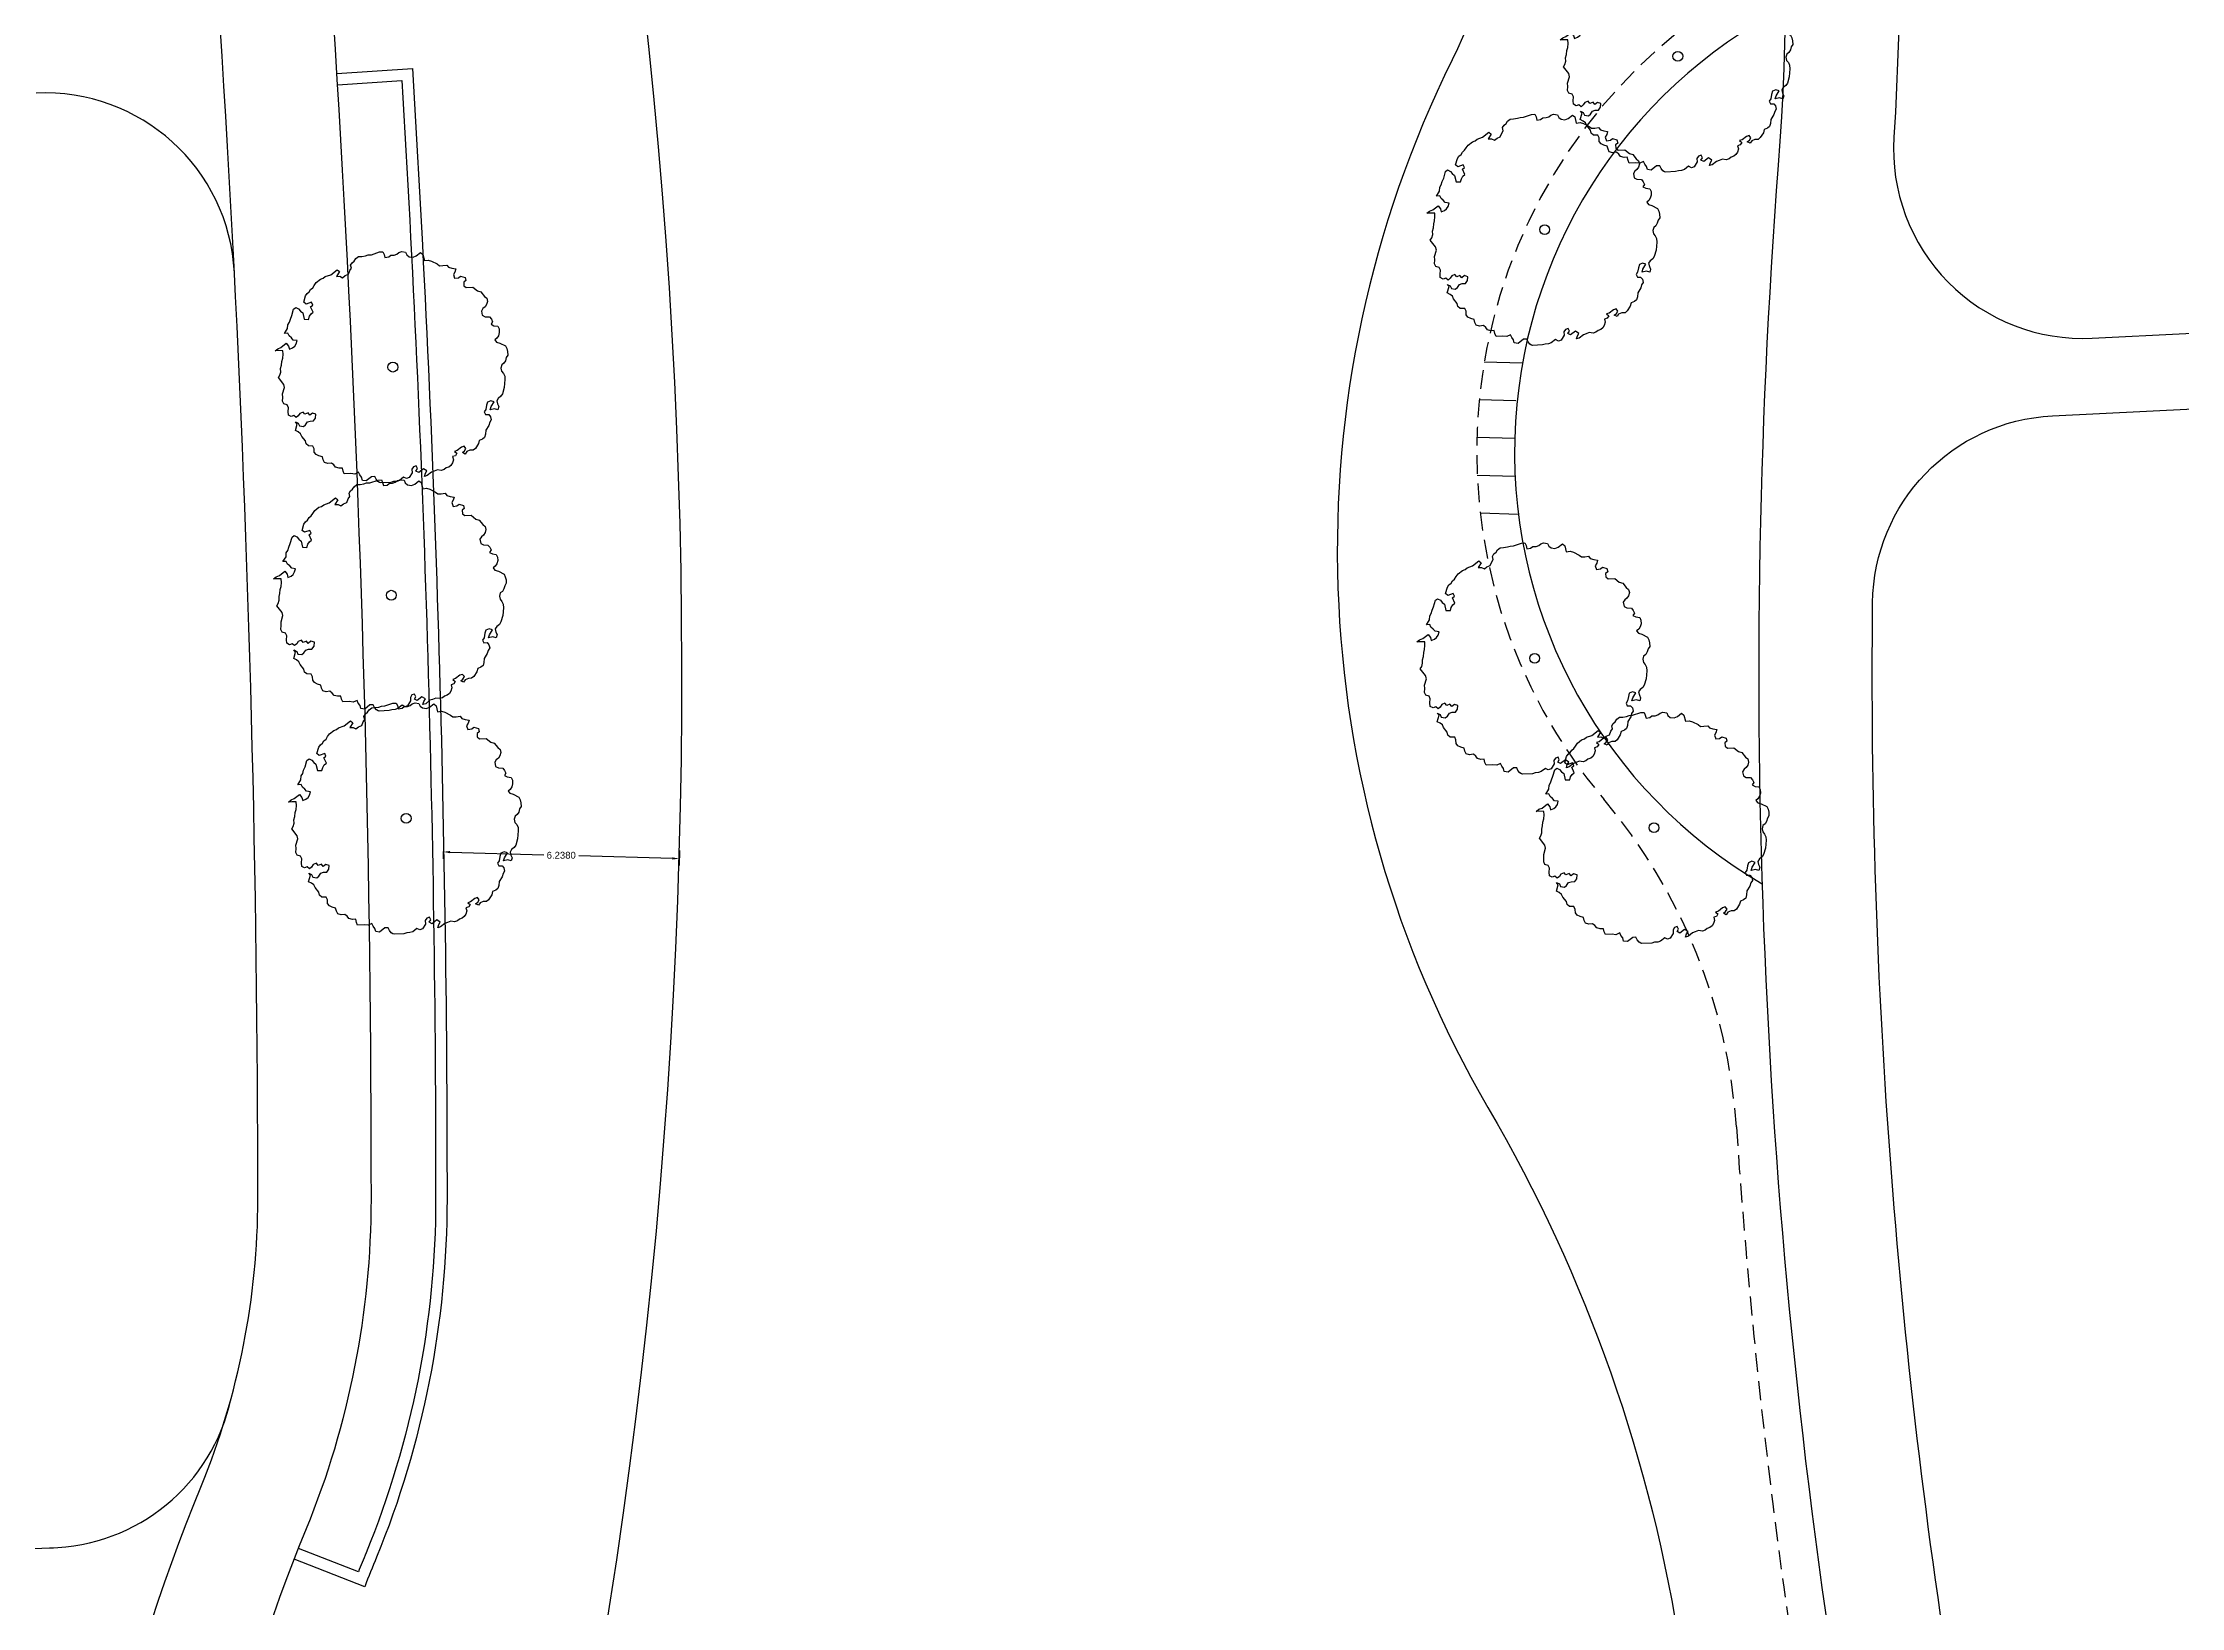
# Model space of a CAD drawing. Extents: x 309418 to 1212698, y 3438380 to 6877191.
# Drawn here: x 606403.9 to 606460.4, y 3439079.6 to 3439120.9 of the extents above; entities that cross this region are included whole.
import ezdxf

# ---------------------------------------------------------------- set-up
doc = ezdxf.new("R2010")
doc.units = 0
doc.header["$MEASUREMENT"] = 0
doc.linetypes.add('DASHED', pattern=[0.75, 0.5, -0.25])
for name, color, linetype in [('A-ANNO-DIMS', 7, 'Continuous'), ('Draft _ Lines', 20, 'Continuous'), ('DRAFT LINES', 32, 'Continuous'), ('LA-FLOWERING-TREE', 221, 'Continuous')]:
    doc.layers.add(name, color=color, linetype=linetype)
doc.styles.get("Standard").update_dxf_attribs({"font": 'arial.ttf'})
doc.dimstyles.get("Standard").update_dxf_attribs({"dimtxt": 0.18, "dimasz": 0.18, "dimexe": 0.18, "dimexo": 0.0625, "dimgap": 0.09, "dimtad": 0, "dimtih": 1, "dimtoh": 1, "dimdec": 4, "dimzin": 0, "dimdsep": 46, "dimtxsty": 'Standard', "dimcen": 0.09, "dimadec": 0, "dimazin": 0, "dimtfac": 1, "dimtdec": 4, "dimtofl": 0, "dimtmove": 0, "dimatfit": 3, "dimfxl": 1, "dimtolj": 1, "dimtzin": 0, "dimarcsym": 0})
picture_1 = doc.add_image_def('image3.jpg', size_in_pixel=(7142, 4284))

# ---------------------------------------------------------------- blocks, each defined once
blk = doc.blocks.new('FTR-6')
blk.add_lwpolyline([(-2.443, -1.827), (-2.433, -1.751), (-2.405, -1.678), (-2.469, -1.618), (-2.646, -1.595), (-2.707, -1.511), (-2.662, -1.44), (-2.652, -1.364), (-2.624, -1.291), (-2.727, -1.252), (-2.788, -1.167), (-2.916, -1.048), (-2.888, -0.975), (-2.843, -0.904), (-2.907, -0.844), (-2.951, -0.762), (-2.941, -0.686), (-2.949, -0.608), (-3.03, -0.546), (-3.073, -0.464), (-3.046, -0.391), (-3.001, -0.32), (-3.044, -0.237), (-3.07, -0.157), (-3.06, -0.081), (-2.997, -0.013), (-2.97, 0.061), (-3.048, 0.148), (-3.056, 0.226), (-3.011, 0.297), (-2.992, 0.448), (-2.964, 0.521), (-2.972, 0.599), (-2.998, 0.679), (-2.843, 0.762), (-2.834, 0.837), (-2.808, 0.757), (-2.836, 0.684), (-2.775, 0.599), (-2.704, 0.59), (-2.613, 0.604), (-2.546, 0.57), (-2.481, 0.51), (-2.39, 0.524), (-2.31, 0.59), (-2.353, 0.673), (-2.441, 0.684), (-2.431, 0.76), (-2.516, 0.796), (-2.506, 0.872), (-2.591, 0.909), (-2.665, 0.893), (-2.736, 0.902), (-2.744, 0.98), (-2.811, 1.014), (-2.836, 1.094), (-2.774, 1.163), (-2.693, 1.229), (-2.666, 1.303), (-2.709, 1.385), (-2.682, 1.458), (-2.601, 1.525), (-2.539, 1.594), (-2.385, 1.676), (-2.34, 1.747), (-2.31, 1.974), (-2.237, 1.99), (-2.16, 2.031), (-2.097, 2.1), (-2.02, 2.142), (-1.939, 2.208), (-1.862, 2.249), (-1.782, 2.316), (-1.719, 2.385), (-1.798, 2.472), (-1.862, 2.531), (-1.774, 2.52), (-1.689, 2.483), (-1.512, 2.46), (-1.525, 2.36), (-1.57, 2.289), (-1.486, 2.252), (-1.415, 2.243), (-1.341, 2.259), (-1.264, 2.3), (-1.325, 2.385), (-1.315, 2.461), (-1.323, 2.538), (-1.296, 2.612), (-1.36, 2.671), (-1.212, 2.703), (-1.132, 2.77), (-1.058, 2.786), (-0.981, 2.827), (-0.886, 2.866), (-0.732, 2.949), (-0.662, 2.94), (-0.636, 2.86), (-0.646, 2.784), (-0.638, 2.706), (-0.728, 2.564), (-0.65, 2.477), (-0.573, 2.518), (-0.499, 2.534), (-0.428, 2.525), (-0.373, 2.672), (-0.303, 2.663), (-0.275, 2.736), (-0.41, 2.805), (-0.418, 2.883), (-0.264, 2.965), (-0.19, 2.981), (-0.119, 2.972), (-0.046, 2.988), (0.025, 2.979), (0.099, 2.995), (0.19, 3.009), (0.331, 2.991), (0.399, 2.957), (0.469, 2.948), (0.604, 2.879), (0.815, 2.852), (0.823, 2.774), (0.676, 2.742), (0.74, 2.682), (0.765, 2.602), (0.853, 2.591), (0.938, 2.554), (1.033, 2.593), (1.107, 2.609), (1.152, 2.68), (1.226, 2.696), (1.296, 2.687), (1.37, 2.703), (1.458, 2.692), (1.522, 2.632), (1.604, 2.57), (1.671, 2.536), (1.735, 2.477), (1.937, 2.374), (2.001, 2.314), (1.974, 2.241), (1.929, 2.17), (2.01, 2.108), (2.081, 2.099), (2.145, 2.039), (2.212, 2.005), (2.283, 1.996), (2.35, 1.962), (2.411, 1.877), (2.383, 1.804), (2.391, 1.726), (2.452, 1.641), (2.537, 1.604), (2.678, 1.586), (2.686, 1.508), (2.596, 1.366), (2.678, 1.304), (2.721, 1.222), (2.772, 1.062), (2.78, 0.984), (2.844, 0.924), (2.925, 0.862), (2.916, 0.787), (2.959, 0.704), (3.019, 0.62), (2.942, 0.578), (2.869, 0.562), (2.82, 0.466), (2.902, 0.404), (2.973, 0.395), (3.03, 0.285), (2.985, 0.214), (2.914, 0.223), (2.852, 0.155), (2.86, 0.077), (2.988, -0.042), (3.003, -0.198), (3.047, -0.281), (3.027, -0.432), (3.035, -0.51), (2.99, -0.581), (2.913, -0.622), (2.839, -0.638), (2.769, -0.629), (2.695, -0.645), (2.629, -0.739), (2.654, -0.819), (2.733, -0.906), (2.723, -0.982), (2.696, -1.055), (2.622, -1.071), (2.647, -1.151), (2.708, -1.236), (2.681, -1.31), (2.618, -1.378), (2.541, -1.42), (2.467, -1.436), (2.397, -1.427), (2.387, -1.502), (2.43, -1.585), (2.481, -1.745), (2.454, -1.818), (2.409, -1.889), (2.346, -1.958), (2.272, -1.974), (2.195, -2.015), (2.121, -2.032), (2.051, -2.022), (1.974, -2.064), (1.929, -2.135), (1.919, -2.21), (1.891, -2.284), (1.829, -2.353), (1.668, -2.486), (1.514, -2.568), (1.44, -2.584), (1.352, -2.573), (1.278, -2.589), (1.233, -2.66), (1.206, -2.733), (1.129, -2.775), (1.086, -2.692), (0.986, -2.628), (1.063, -2.587), (1.211, -2.555), (1.168, -2.472), (1.083, -2.436), (1.006, -2.477), (0.908, -2.541), (0.834, -2.557), (0.807, -2.631), (0.871, -2.69), (0.861, -2.766), (0.816, -2.837), (0.742, -2.853), (0.665, -2.894), (0.517, -2.926), (0.437, -2.993), (0.36, -3.034), (0.29, -3.025), (0.205, -2.988), (0.128, -3.03), (-0.02, -3.062), (-0.091, -3.053), (-0.155, -2.993), (-0.24, -2.957), (-0.313, -2.973), (-0.339, -2.893), (-0.268, -2.902), (-0.194, -2.886), (-0.185, -2.81), (-0.252, -2.776), (-0.393, -2.757), (-0.46, -2.723), (-0.453, -2.801), (-0.526, -2.817), (-0.594, -2.783), (-0.639, -2.854), (-0.716, -2.895), (-0.79, -2.911), (-0.86, -2.902), (-0.927, -2.868), (-0.998, -2.859), (-1.065, -2.824), (-1.126, -2.74), (-1.211, -2.703), (-1.278, -2.669), (-1.419, -2.651), (-1.487, -2.616), (-1.41, -2.575), (-1.336, -2.559), (-1.358, -2.454), (-1.517, -2.433), (-1.542, -2.353), (-1.468, -2.337), (-1.441, -2.263), (-1.508, -2.229), (-1.582, -2.245), (-1.645, -2.314), (-1.792, -2.346), (-1.86, -2.312), (-1.885, -2.232), (-2.026, -2.213), (-2.094, -2.179), (-2.158, -2.12), (-2.225, -2.085), (-2.417, -1.907), (-2.431, -1.879)], close=True)
blk.add_circle((0, 0), 0.13)
blk = doc.blocks.new('*D5133')
at = {"layer": 'A-ANNO-DIMS', "color": 0, "lineweight": -2, "transparency": 16777216}
for p, q in [((606414.517, 3439099.774), (606414.505, 3439099.376)), ((606414.69, 3439099.551), (606417.164, 3439099.48)), ((606420.566, 3439099.383), (606418.092, 3439099.454)), ((606420.752, 3439099.596), (606420.741, 3439099.198))]:
    blk.add_line(p, q, dxfattribs=at)
at = {"layer": 'A-ANNO-DIMS', "color": 0, "transparency": 16777216}
for points in [[(606414.691, 3439099.581), (606414.689, 3439099.521), (606414.51, 3439099.556)], [(606420.567, 3439099.413), (606420.565, 3439099.353), (606420.746, 3439099.378)]]:
    blk.add_solid(points, dxfattribs=at)
at = {"layer": 'A-ANNO-DIMS', "color": 0, "transparency": 16777216, "insert": (606417.628, 3439099.467), "char_height": 0.18, "attachment_point": 5}
blk.add_mtext('\\A1;6.2380', dxfattribs=at)

msp = doc.modelspace()

# ---------------------------------------------------------------- linework, layer by layer
at = {"layer": 'Draft _ Lines', "color": 114, "linetype": 'DASHED', "true_color": 0x139b48}
msp.add_lwpolyline([(606451.08261, 3439073.19744, -0.01619314), (606450.7906, 3439074.62875, -0.02522005), (606448.68919, 3439092.28843, 0.15964606), (606445.18441, 3439100.94667, -0.4202804), (606447.10245, 3439121.1865, 0.23559985), (606448.95311, 3439125.24903, 0.03901299), (606447.77615, 3439135.59329, 0.21062265), (606443.17828, 3439142.22176), (606439.0859, 3439144.72611, -0.40734652), (606436.68478, 3439154.20934), (606436.78555, 3439154.38304, 0.20261211), (606437.76269, 3439162.10638, -0.01615031), (606437.27017, 3439164.10457, 0.66438774), (606417.34888, 3439167.90658, 0.12446584), (606410.84491, 3439149.45415)], format="xyb", dxfattribs=at)
at = {"layer": 'DRAFT LINES', "color": 4}
msp.add_lwpolyline([(606414.42231, 3439148.87783, -0.40134182), (606421.30327, 3439162.13066, -0.57477724), (606433.74808, 3439151.33062, 0.2578383), (606437.77459, 3439139.07316, -0.33196142), (606441.17719, 3439120.48452, 0.25221008), (606442.12222, 3439092.80428, -0.19112315), (606446.63554, 3439063.05257, -0.99551036), (606417.0459, 3439069.75146, 0.12630795)], format="xyb", close=True, dxfattribs=at)
at = {"layer": 'LA-FLOWERING-TREE'}
for points in [[(606405.93758, 3439048.91114, -0.16357359), (606408.1184, 3439082.81007, 0.0974011), (606409.60898, 3439090.38364, 0.026476), (606406.92422, 3439141.18496, -0.15025322), (606411.86219, 3439166.51417, 0.19802132), (606413.98898, 3439184.90734)], [(606443.0742, 3439181.55272, 0.2256738), (606443.24496, 3439158.74907, -0.1495596), (606452.8548, 3439118.4405, 0.44761297), (606458.09377, 3439113.1325), (606480.37664, 3439114.24292)], [(606408.43632, 3439051.29407, -0.15511116), (606410.89481, 3439081.67361, 0.0974011), (606412.60898, 3439090.38321, 0.026476), (606409.90747, 3439141.50158, -0.17481696), (606416.51601, 3439168.46006, -0.66438774), (606438.24834, 3439164.31241, 0.0632462), (606440.81036, 3439156.96918)], [(606440.81036, 3439156.96918, -0.15193074), (606449.79585, 3439117.70031, 0.06144611), (606451.77638, 3439074.79682, 0.12878145), (606456.28089, 3439064.84448, -0.19247616), (606460.73844, 3439050.47882, -0.01046572), (606459.86858, 3439041.84055)], [(606449.98726, 3439121.88251, 0.59100683), (606449.36968, 3439098.71186, -8.07314736)], [(606411.69765, 3439120.12943), (606413.69337, 3439120.2604, -0.01538948), (606414.60898, 3439090.38293, -0.0974011), (606412.74575, 3439080.91597, 0.00433811), (606412.43497, 3439080.13751), (606410.57116, 3439080.86291)], [(606411.71729, 3439119.83008), (606413.41233, 3439119.94131, -0.01523429), (606414.30898, 3439090.38298, -0.0974011), (606412.46811, 3439081.02962, 0.00279506), (606412.26507, 3439080.52555), (606410.67997, 3439081.14248)], [(606482.42792, 3439073.07982), (606459.77646, 3439071.95103, -0.38114464), (606454.5947, 3439076.1285, -0.04372764), (606452.29145, 3439106.13781, -0.3965764), (606457.0423, 3439111.07762), (606480.47618, 3439112.2454)]]:
    msp.add_lwpolyline(points, format="xyb", dxfattribs=at)
for points in [[(606443.03675, 3439112.47492), (606442.02631, 3439112.50185)], [(606442.85811, 3439111.47933), (606441.89363, 3439111.50503)], [(606442.83146, 3439110.47968), (606441.83182, 3439110.50633)], [(606442.84265, 3439109.47903), (606441.84034, 3439109.50574)], [(606442.93017, 3439108.47634), (606441.91973, 3439108.50327)], [(606383.08223, 3439080.56316), (606404.20967, 3439081.1668)]]:
    msp.add_lwpolyline(points, dxfattribs=at)
for centre, start, end in [((606403.99505, 3439114.61149), 2.911257, 92.852852), ((606404.01263, 3439086.16291), 271.014593, 347.863963)]:
    msp.add_arc(centre, 5, start, end, dxfattribs=at)

# ---------------------------------------------------------------- block references
at = {"layer": 'LA-FLOWERING-TREE', "rotation": 45.77054702215741}
for p in [(606447.14298, 3439120.58149), (606443.62473, 3439116.0009), (606413.17753, 3439112.3681), (606413.136, 3439106.33911), (606443.35952, 3439104.67172), (606413.5297, 3439100.44276), (606446.51186, 3439100.19415)]:
    msp.add_blockref('FTR-6', p, dxfattribs=at)

# ---------------------------------------------------------------- dimensions: what is measured, and where the dimension line sits
at = {"layer": 'A-ANNO-DIMS'}
dim = msp.add_aligned_dim(p1=(606414.5183, 3439099.8368), p2=(606420.75377, 3439099.65868), distance=-0.28073, dimstyle='Standard', dxfattribs=at)
dim.commit()
dim.dimension.update_dxf_attribs({"geometry": '*D5133', "text_midpoint": (606417.62802, 3439099.46713)})

# ---------------------------------------------------------------- pictures from other files: only their frames are drawn
at = {"layer": 'LA-FLOWERING-TREE'}
image = msp.add_image(picture_1, insert=(606209.84417, 3438978.84791, 24.98381), size_in_units=(467.97699, 280.70756), rotation=0.8380648, dxfattribs=dict(at, fade=91))
image.dxf.flags = 7

doc.saveas('drawing.dxf')
